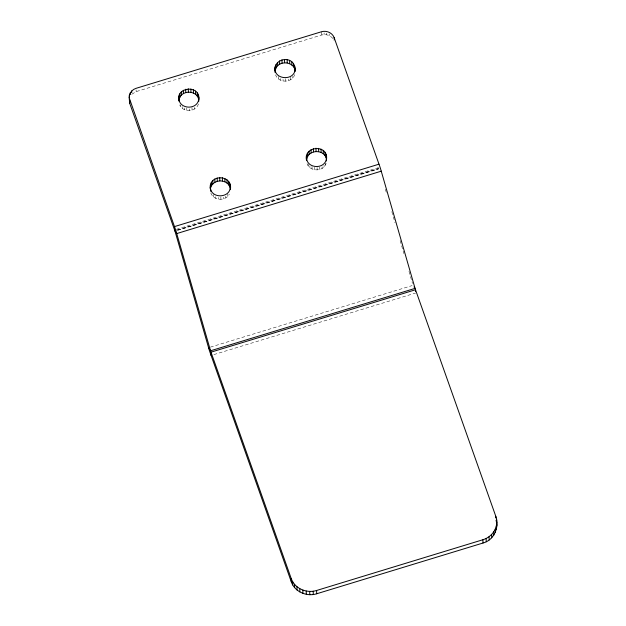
<?xml version="1.0" encoding="UTF-8"?>
<svg xmlns="http://www.w3.org/2000/svg" width="626" height="626" viewBox="0 0 626 626"><rect width="100%" height="100%" fill="white"/><g stroke="black" fill="none" stroke-linecap="round" stroke-linejoin="round"><path stroke-width="0.47" stroke-dasharray="3.13 2.35" d="M198.442 103.979C196.063 112.171 183.011 112.813 179.732 104.972M294.69 74.611C292.178 83.172 278.437 83.321 275.596 74.885M307.053 163.636C309.893 172.072 323.634 171.923 326.146 163.363M210.813 192.996C213.513 200.774 225.516 201.439 229.319 194.256M131.781 94.26L136.139 91.623L321.553 35.048C326.482 33.53 332.406 35.972 334.221 40.94M176.43 229.312L379.074 167.478M176.728 230.196L379.372 168.363M177.721 230.078L378.44 168.652M177.784 230.282L378.558 169.02M210.367 347.148L412.08 285.597M213.889 354.59L415.594 293.038M385.389 189.255L386.469 192.988M391.829 211.635L395.045 222.825M400.139 240.548L403.895 253.6M408.989 271.324L412.479 283.445M329.182 33.921L329.221 35.565M326.709 33.123L326.749 34.774M324.096 32.951L324.127 34.594M325.528 163.237L325.559 164.888M321.474 31.754L321.553 35.048M324.041 165.241L324.08 166.892M322.054 166.821L322.093 168.472M319.667 167.056L319.722 169.529M317.092 167.51L317.147 169.982M314.479 167.33L314.534 169.802M311.998 166.532L312.061 169.004M309.854 166L309.893 167.643M308.149 164.168L308.188 165.812M292.585 76.489L292.624 78.14M290.574 77.248L290.636 79.721M288.234 79.126L288.265 80.777M285.636 78.759L285.691 81.231M283.038 79.4L283.077 81.051M280.565 78.61L280.605 80.253M278.382 76.427L278.437 78.892M227.786 193.786L227.841 196.251M225.814 196.188L225.845 197.839M223.443 197.245L223.482 198.888M220.853 196.877L220.908 199.342M218.255 197.519L218.294 199.17M215.782 196.728L215.821 198.372M213.599 194.537L213.654 197.01M194.357 107.437L194.389 109.088M191.971 107.672L192.025 110.137M189.412 108.947L189.451 110.591M186.775 107.946L186.838 110.419M184.326 107.977L184.357 109.62M182.158 106.616L182.197 108.259M180.452 104.777L180.491 106.428M136.1 89.98L136.139 91.623"/><path stroke-width="0.94" d="M129.152 97.672C128.94 93.391 132.055 89.549 136.061 88.329L321.474 31.754C326.404 30.228 332.336 32.677 334.151 37.646L379.552 165.757A19.531 2.183 73 0 1 380.498 168.59L415.187 288.829L495.792 516.286C499.525 526.857 494.415 540.066 483.006 543.024L316.693 593.769C306.881 596.914 294.862 591.946 291.348 581.977L210.054 352.508A18.49 2.066 73 0 1 209.225 350.004L174.983 231.143L129.715 103.345L129.152 97.672L175.037 228.154A19.531 2.183 73 0 1 175.992 230.986L210.672 351.233L291.278 578.69C294.791 588.651 306.81 593.62 316.615 590.482L482.936 539.729C490.432 537.507 496.496 530.621 496.77 522.663M179.005 96.161L178.942 101.068C175.108 86.732 200.14 84.463 198.904 99.151M198.7 101.569L198.865 97.507M210.297 188.974C208.09 173.668 233.154 174.325 230.391 189.553L229.836 183.88M230.321 186.258C231.049 198.293 210.884 199.311 210.258 187.323M275.244 66.794C272.38 80.23 295.848 81.685 295.104 68.14C293.031 54.016 271.715 58.508 275.111 72.506M306.552 160.428C302.937 146.101 327.781 143.863 326.6 158.534M306.638 160.452L306.701 155.545M326.396 160.952L326.561 156.891M179.075 99.456C181.117 89.565 197.487 89.894 198.778 100.003M198.661 99.917C196.501 110.223 179.365 109.229 178.801 98.572M229.914 187.174C226.933 178.363 212.511 179.075 210.532 188.207L210.461 184.913M275.315 70.089C277.475 59.783 294.611 60.777 295.175 71.434M306.771 158.84C308.814 148.949 325.184 149.278 326.475 159.395M326.357 159.301C324.198 169.607 307.061 168.613 306.497 157.963M378.996 164.184L174.49 226.589L174.56 229.883M381.32 171.156L176.814 233.553L174.92 230.939M414.029 286.849L415.046 288.39L210.539 350.795L208.505 347.712M496.058 520.362L496.653 522.726L496.582 519.439M496.754 524.338L496.848 525.957M496.355 525.879L496.426 529.166M495.792 516.286L495.823 517.929M495.33 528.978L495.409 532.264M493.75 531.865L493.82 535.152M491.645 534.455L491.723 537.75M489.086 536.678L489.164 539.964M486.159 538.454L486.23 541.74M482.936 539.729L483.006 543.024M415.562 291.395L415.523 289.752L211.017 352.156L211.087 355.443M334.151 37.646L334.182 39.297M326.076 154.512L326.154 157.807M324.941 152.329L325.019 155.624M323.235 150.498L323.313 153.793M321.075 149.137L321.146 152.431M318.603 148.339L318.673 151.641M315.981 148.166L316.06 151.461M313.407 148.62L313.485 151.915M311.044 149.677L311.114 152.971M309.048 151.257L309.127 154.552M307.569 153.26L307.648 156.555M316.615 590.482L316.693 593.769M313.211 591.226L313.282 594.512M309.714 591.413L309.784 594.7M295.104 68.14L295.159 70.613M294.619 65.761L294.697 69.056M306.231 591.03L306.31 594.324M293.484 63.578L293.563 66.872M291.779 61.747L291.857 65.041M302.882 590.107L302.953 593.393M289.619 60.386L289.689 63.68M299.76 588.651L299.831 591.938M287.146 59.587L287.217 62.882M296.959 586.718L297.029 590.005M284.525 59.415L284.603 62.71M294.564 584.363L294.635 587.65M281.95 59.869L282.029 63.163M292.655 581.664L292.725 584.95M279.587 60.925L279.658 64.22M291.278 578.69L291.348 581.977M277.592 62.506L277.67 65.8M276.113 64.509L276.191 67.804M228.701 181.696L228.78 184.991M226.995 179.865L227.074 183.16M224.836 178.504L224.906 181.798M222.363 177.706L222.433 181M219.742 177.534L219.82 180.828M217.167 177.987L217.238 181.282M214.804 179.036L214.875 182.33M212.809 180.624L212.887 183.919M211.33 182.628L211.4 185.922M210.735 189.701L210.774 191.353M198.379 95.129L198.458 98.423M197.245 92.945L197.323 96.24M195.539 91.114L195.617 94.409M193.379 89.753L193.45 93.047M190.907 88.955L190.977 92.249M188.285 88.782L188.363 92.077M185.711 89.236L185.781 92.531M183.348 90.285L183.418 93.579M181.352 91.873L181.43 95.168M179.873 93.869L179.944 97.171M131.71 90.966L131.75 92.617M130.224 92.969L130.263 94.612M129.637 100.05L129.715 103.345M129.355 95.254L129.394 96.905"/></g></svg>
